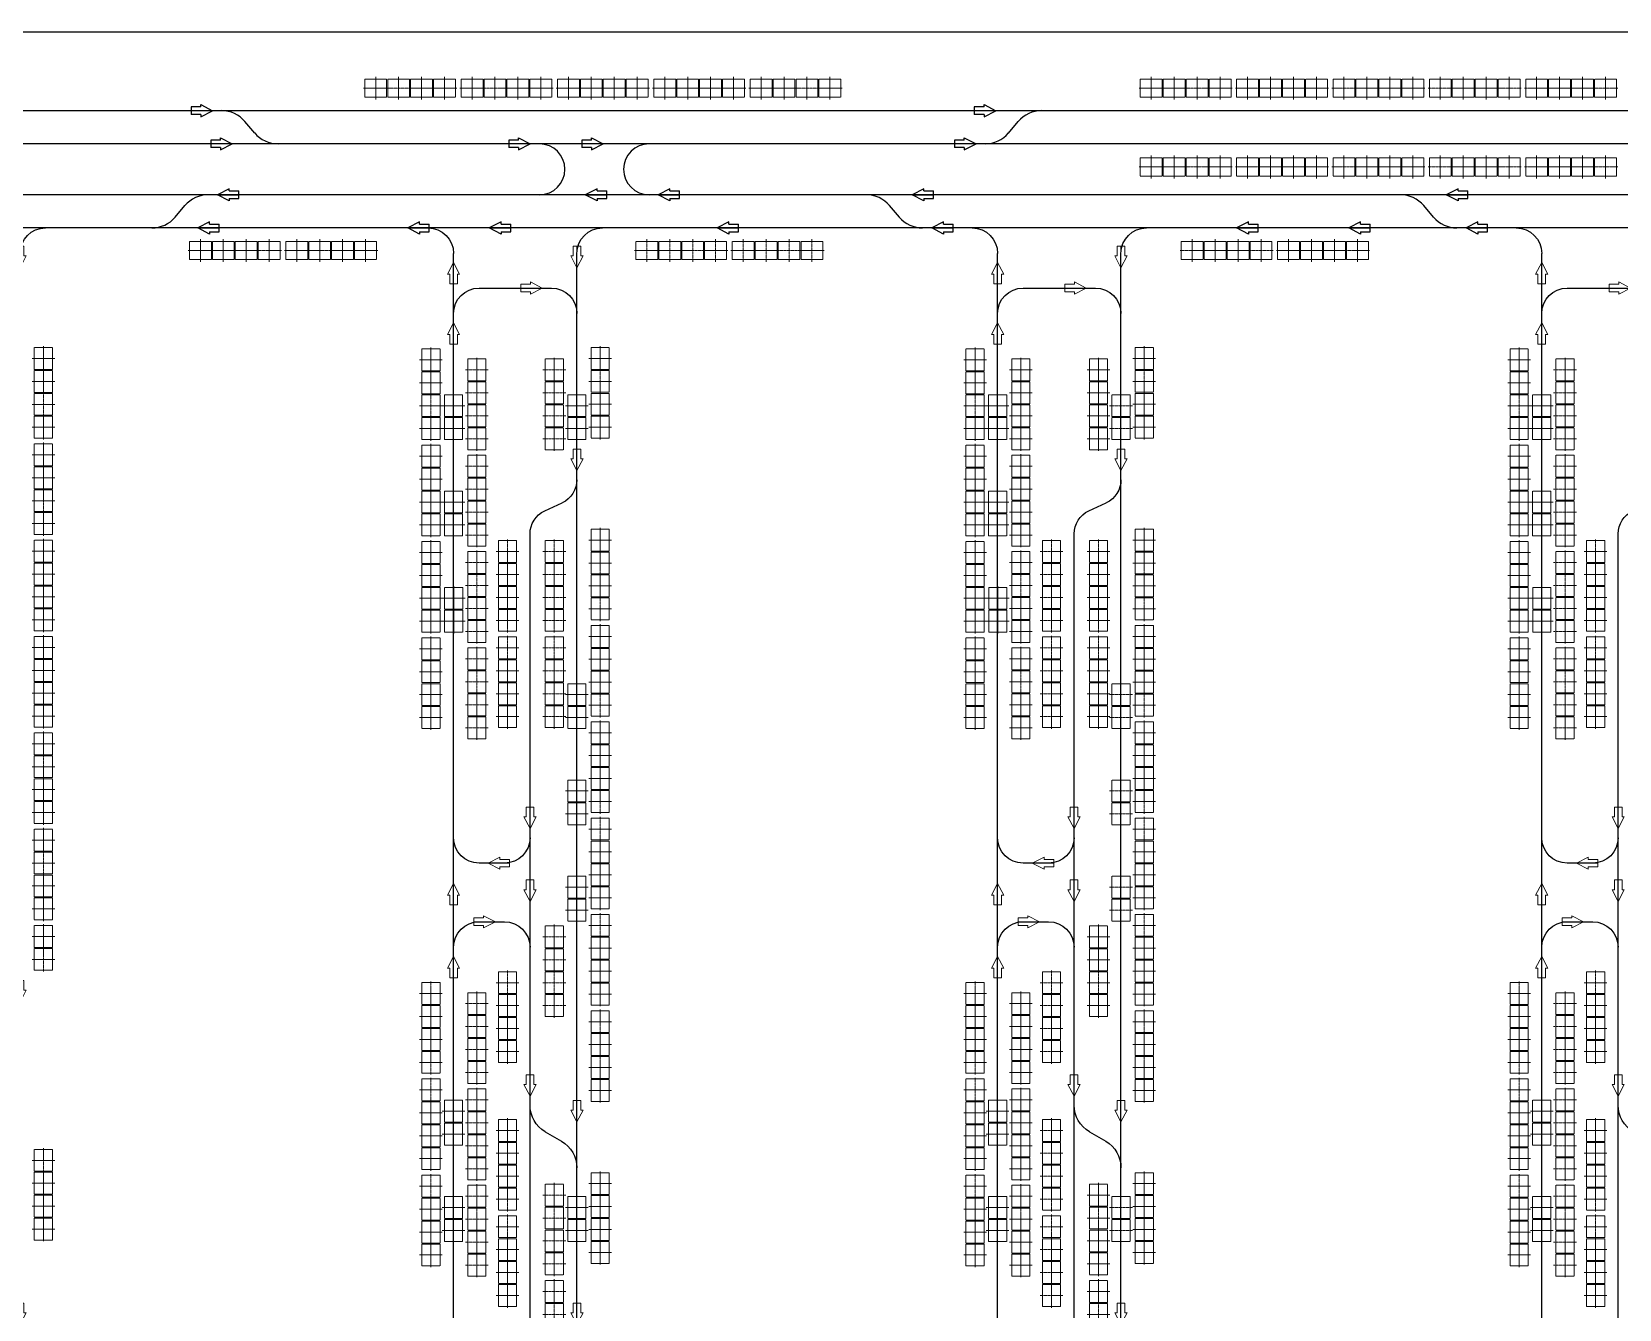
# Model space of a CAD drawing. Header units: millimetres. Extents: x -128 to 670218, y 27186 to 149492.
# Drawn here: x 498322 to 529463, y 107718 to 132785 of the extents above; entities that cross this region are included whole.
import ezdxf

# ---------------------------------------------------------------- set-up
doc = ezdxf.new("R2010")
doc.units = ezdxf.units.MM
doc.linetypes.add('AM_ISO08W050', pattern=[18, 12, -1.5, 3, -1.5])
doc.linetypes.add('XAT-M16_6F_EQ Layout_20211120$0$ACAD_ISO08W100', pattern=[36, 24, -3, 6, -3])
for name, color, linetype, lineweight in [('_CLINE', 4, 'XAT-M16_6F_EQ Layout_20211120$0$ACAD_ISO08W100', 9), ('DIRECT', 40, 'Continuous', 9), ('LINE_EQ', 4, 'AM_ISO08W050', 20), ('LINE_STB', 151, 'Continuous', 30)]:
    doc.layers.add(name, color=color, linetype=linetype, lineweight=lineweight)
doc.layers.add('Rail_H4822(Lower)', color=7, linetype='Continuous')

# ---------------------------------------------------------------- blocks, each defined once
blk = doc.blocks.new('*U3')
at = {"color": 0, "linetype": 'ByBlock'}
for p, q in [((-120, -230), (0, 0)), ((0, 0), (0, -420)), ((120, -230), (0, 0)), ((-75, -230), (-120, -230)), ((-75, -230), (-75, -420)), ((75, -230), (75, -420)), ((75, -230), (120, -230)), ((75, -420), (-75, -420))]:
    blk.add_line(p, q, dxfattribs=at)
blk = doc.blocks.new('A$C31676947')
at = {"layer": 'Rail_H4822(Lower)'}
for p, q in [((500, 47250), (500, 500)), ((2420, 47250), (2420, 500)), ((1000, 46570), (1920, 46570)), ((1000, 31870), (1920, 31870)), ((1000, 31220), (1920, 31220)), ((1000, 16520), (1920, 16520)), ((1000, 15870), (1920, 15870)), ((1000, 1180), (1920, 1180))]:
    blk.add_line(p, q, dxfattribs=at)
for centre, start, end in [((0, 47250), 0, 90), ((2920, 47250), 90, 180), ((1000, 46070), 90, 180), ((1920, 46070), 0, 90), ((1000, 32370), 180, 270), ((1920, 32370), 270, 0), ((1000, 30720), 90, 180), ((1920, 30720), 0, 90), ((0, 23700), 270, 0), ((2920, 23700), 180, 270), ((0, 21700), 0, 90), ((2920, 21700), 90, 180), ((1000, 17020), 180, 270), ((1920, 17020), 270, 0), ((1000, 15370), 90, 180), ((1920, 15370), 0, 90), ((1000, 1680), 180, 270), ((1920, 1680), 270, 0), ((0, 500), 270, 0), ((2920, 500), 180, 270)]:
    blk.add_arc(centre, 500, start, end, dxfattribs=at)
at = {"layer": 'DIRECT'}
for p, rotation in [((500, 46970), 180), ((1180, 46570), 89.99999999999999), ((500, 32550), 180), ((500, 23880), 180), ((500, 17200), 180), ((500, 1860), 180), ((1740, 1180), 270), ((500, 680), 180)]:
    blk.add_blockref('*U3', p, dxfattribs=dict(at, rotation=rotation))
for p in [(2420, 47070), (2420, 45890), (2420, 30540), (2420, 21520), (2420, 15190), (2420, 780)]:
    blk.add_blockref('*U3', p, dxfattribs=at)
at = {"layer": 'DIRECT', "lineweight": -2}
for p, rotation in [((1750, 31870), 270), ((1170, 31220), 89.99999999999999), ((1750, 16520), 270), ((1170, 15870), 89.99999999999999)]:
    blk.add_blockref('*U3', p, dxfattribs=dict(at, rotation=rotation))
blk = doc.blocks.new('A$Ca08771bd')
at = {"layer": 'Rail_H4822(Lower)'}
for p, q in [((500, 47250), (500, 500)), ((2920, 47250), (2920, 500)), ((1000, 46570), (2420, 46570)), ((2290, 42199), (2630, 42357)), ((2000, 41745), (2000, 6005)), ((1000, 32935), (1500, 32935)), ((1500, 31785), (1000, 31785)), ((2300, 27664), (2620, 27480)), ((2300, 17736), (2620, 17920)), ((1000, 13615), (1500, 13615)), ((1500, 12465), (1000, 12465)), ((2290, 5552), (2630, 5394)), ((1000, 1180), (2420, 1180))]:
    blk.add_line(p, q, dxfattribs=at)
for centre, radius, start, end in [((0, 47250), 500, 0, 90), ((3420, 47250), 500, 90, 180), ((1000, 46070), 500, 90, 180), ((2420, 46070), 500, 0, 90), ((2420, 42811), 500, 294.8882, 0), ((2500, 41745), 500, 114.8882, 180), ((1000, 33435), 500, 180, 270), ((1500, 33435), 500, 270, 0), ((1000, 31285), 500, 90, 180), ((1500, 31285), 500, 0, 90), ((2600, 28184), 600, 180, 240), ((2320, 26960), 600, 0, 60), ((0, 23700), 500, 270, 0), ((3420, 23700), 500, 180, 270), ((0, 21700), 500, 0, 90), ((3420, 21700), 500, 90, 180), ((2320, 18440), 600, 300, 0), ((2600, 17216), 600, 120, 180), ((1000, 14115), 500, 180, 270), ((1500, 14115), 500, 270, 0), ((1000, 11965), 500, 90, 180), ((1500, 11965), 500, 0, 90), ((2500, 6005), 500, 180, 245.1118), ((2420, 4940), 500, 0, 65.1118), ((1000, 1680), 500, 180, 270), ((2420, 1680), 500, 270, 0), ((0, 500), 500, 270, 0), ((3420, 500), 500, 180, 270)]:
    blk.add_arc(centre, radius, start, end, dxfattribs=at)
at = {"layer": 'DIRECT'}
for p, rotation in [((500, 46970), 180), ((1180, 46570), 90), ((500, 33615), 180), ((1320, 32935), 270), ((500, 32185), 180), ((1180, 31785), 90), ((500, 23880), 180), ((500, 14295), 180), ((1320, 13615), 270), ((500, 12865), 180), ((1180, 12465), 90), ((500, 1860), 180), ((2240, 1180), 270), ((500, 680), 180)]:
    blk.add_blockref('*U3', p, dxfattribs=dict(at, rotation=rotation))
for p in [(2920, 47070), (2920, 45890), (2920, 41911), (2000, 32535), (2000, 31105), (2920, 21520), (2000, 13215), (2000, 11785), (2920, 780)]:
    blk.add_blockref('*U3', p, dxfattribs=at)
at = {"layer": 'DIRECT', "lineweight": -2}
for p in [(2000, 27287), (2920, 26780), (2920, 17543), (2000, 17036), (2920, 4760)]:
    blk.add_blockref('*U3', p, dxfattribs=at)
blk = doc.blocks.new('*U566')
at = {"color": 0, "linetype": 'ByBlock'}
for p, q in [((-120, -230), (0, 0)), ((0, 0), (0, -420)), ((120, -230), (0, 0)), ((-75, -230), (-120, -230)), ((-75, -230), (-75, -420)), ((75, -230), (75, -420)), ((75, -230), (120, -230)), ((75, -420), (-75, -420))]:
    blk.add_line(p, q, dxfattribs=at)
blk = doc.blocks.new('*U567')
at = {"color": 0, "linetype": 'ByBlock'}
for p, q in [((-120, -230), (0, 0)), ((0, 0), (0, -420)), ((120, -230), (0, 0)), ((-75, -230), (-120, -230)), ((-75, -230), (-75, -420)), ((75, -230), (75, -420)), ((75, -230), (120, -230)), ((75, -420), (-75, -420))]:
    blk.add_line(p, q, dxfattribs=at)
blk = doc.blocks.new('*U502')
at = {"color": 0, "linetype": 'ByBlock'}
for p, q in [((-120, -230), (0, 0)), ((0, 0), (0, -420)), ((120, -230), (0, 0)), ((-75, -230), (-120, -230)), ((-75, -230), (-75, -420)), ((75, -230), (75, -420)), ((75, -230), (120, -230)), ((75, -420), (-75, -420))]:
    blk.add_line(p, q, dxfattribs=at)
blk = doc.blocks.new('*U503')
at = {"color": 0, "linetype": 'ByBlock'}
for p, q in [((-120, -230), (0, 0)), ((0, 0), (0, -420)), ((120, -230), (0, 0)), ((-75, -230), (-120, -230)), ((-75, -230), (-75, -420)), ((75, -230), (75, -420)), ((75, -230), (120, -230)), ((75, -420), (-75, -420))]:
    blk.add_line(p, q, dxfattribs=at)
blk = doc.blocks.new('*U440')
at = {"color": 0, "linetype": 'ByBlock'}
for p, q in [((-120, -230), (0, 0)), ((0, 0), (0, -420)), ((120, -230), (0, 0)), ((-75, -230), (-120, -230)), ((-75, -230), (-75, -420)), ((75, -230), (75, -420)), ((75, -230), (120, -230)), ((75, -420), (-75, -420))]:
    blk.add_line(p, q, dxfattribs=at)
blk = doc.blocks.new('*U442')
at = {"color": 0, "linetype": 'ByBlock'}
for p, q in [((-120, -230), (0, 0)), ((0, 0), (0, -420)), ((120, -230), (0, 0)), ((-75, -230), (-120, -230)), ((-75, -230), (-75, -420)), ((75, -230), (75, -420)), ((75, -230), (120, -230)), ((75, -420), (-75, -420))]:
    blk.add_line(p, q, dxfattribs=at)
blk = doc.blocks.new('*U444')
at = {"color": 0, "linetype": 'ByBlock'}
for p, q in [((-120, -230), (0, 0)), ((0, 0), (0, -420)), ((120, -230), (0, 0)), ((-75, -230), (-120, -230)), ((-75, -230), (-75, -420)), ((75, -230), (75, -420)), ((75, -230), (120, -230)), ((75, -420), (-75, -420))]:
    blk.add_line(p, q, dxfattribs=at)
blk = doc.blocks.new('*U706')
at = {"color": 0, "linetype": 'ByBlock'}
for p, q in [((-120, -230), (0, 0)), ((0, 0), (0, -420)), ((120, -230), (0, 0)), ((-75, -230), (-120, -230)), ((-75, -230), (-75, -420)), ((75, -230), (75, -420)), ((75, -230), (120, -230)), ((75, -420), (-75, -420))]:
    blk.add_line(p, q, dxfattribs=at)
blk = doc.blocks.new('*U709')
at = {"color": 0, "linetype": 'ByBlock'}
for p, q in [((-120, -230), (0, 0)), ((0, 0), (0, -420)), ((120, -230), (0, 0)), ((-75, -230), (-120, -230)), ((-75, -230), (-75, -420)), ((75, -230), (75, -420)), ((75, -230), (120, -230)), ((75, -420), (-75, -420))]:
    blk.add_line(p, q, dxfattribs=at)
blk = doc.blocks.new('*U622')
at = {"color": 0, "linetype": 'ByBlock'}
for p, q in [((-120, -230), (0, 0)), ((0, 0), (0, -420)), ((120, -230), (0, 0)), ((-75, -230), (-120, -230)), ((-75, -230), (-75, -420)), ((75, -230), (75, -420)), ((75, -230), (120, -230)), ((75, -420), (-75, -420))]:
    blk.add_line(p, q, dxfattribs=at)
blk = doc.blocks.new('*U623')
at = {"color": 0, "linetype": 'ByBlock'}
for p, q in [((-120, -230), (0, 0)), ((0, 0), (0, -420)), ((120, -230), (0, 0)), ((-75, -230), (-120, -230)), ((-75, -230), (-75, -420)), ((75, -230), (75, -420)), ((75, -230), (120, -230)), ((75, -420), (-75, -420))]:
    blk.add_line(p, q, dxfattribs=at)
blk = doc.blocks.new('*U624')
at = {"color": 0, "linetype": 'ByBlock'}
for p, q in [((-120, -230), (0, 0)), ((0, 0), (0, -420)), ((120, -230), (0, 0)), ((-75, -230), (-120, -230)), ((-75, -230), (-75, -420)), ((75, -230), (75, -420)), ((75, -230), (120, -230)), ((75, -420), (-75, -420))]:
    blk.add_line(p, q, dxfattribs=at)
blk = doc.blocks.new('*U625')
at = {"color": 0, "linetype": 'ByBlock'}
for p, q in [((-120, -230), (0, 0)), ((0, 0), (0, -420)), ((120, -230), (0, 0)), ((-75, -230), (-120, -230)), ((-75, -230), (-75, -420)), ((75, -230), (75, -420)), ((75, -230), (120, -230)), ((75, -420), (-75, -420))]:
    blk.add_line(p, q, dxfattribs=at)
blk = doc.blocks.new('*U626')
at = {"color": 0, "linetype": 'ByBlock'}
for p, q in [((-120, -230), (0, 0)), ((0, 0), (0, -420)), ((120, -230), (0, 0)), ((-75, -230), (-120, -230)), ((-75, -230), (-75, -420)), ((75, -230), (75, -420)), ((75, -230), (120, -230)), ((75, -420), (-75, -420))]:
    blk.add_line(p, q, dxfattribs=at)
blk = doc.blocks.new('*U627')
at = {"color": 0, "linetype": 'ByBlock'}
for p, q in [((-120, -230), (0, 0)), ((0, 0), (0, -420)), ((120, -230), (0, 0)), ((-75, -230), (-120, -230)), ((-75, -230), (-75, -420)), ((75, -230), (75, -420)), ((75, -230), (120, -230)), ((75, -420), (-75, -420))]:
    blk.add_line(p, q, dxfattribs=at)
blk = doc.blocks.new('*U628')
at = {"color": 0, "linetype": 'ByBlock'}
for p, q in [((-120, -230), (0, 0)), ((0, 0), (0, -420)), ((120, -230), (0, 0)), ((-75, -230), (-120, -230)), ((-75, -230), (-75, -420)), ((75, -230), (75, -420)), ((75, -230), (120, -230)), ((75, -420), (-75, -420))]:
    blk.add_line(p, q, dxfattribs=at)
blk = doc.blocks.new('*U388')
at = {"color": 0, "linetype": 'ByBlock'}
for p, q in [((-120, -230), (0, 0)), ((0, 0), (0, -420)), ((120, -230), (0, 0)), ((-75, -230), (-120, -230)), ((-75, -230), (-75, -420)), ((75, -230), (75, -420)), ((75, -230), (120, -230)), ((75, -420), (-75, -420))]:
    blk.add_line(p, q, dxfattribs=at)
blk = doc.blocks.new('*U389')
at = {"color": 0, "linetype": 'ByBlock'}
for p, q in [((-120, -230), (0, 0)), ((0, 0), (0, -420)), ((120, -230), (0, 0)), ((-75, -230), (-120, -230)), ((-75, -230), (-75, -420)), ((75, -230), (75, -420)), ((75, -230), (120, -230)), ((75, -420), (-75, -420))]:
    blk.add_line(p, q, dxfattribs=at)
blk = doc.blocks.new('*U390')
at = {"color": 0, "linetype": 'ByBlock'}
for p, q in [((-120, -230), (0, 0)), ((0, 0), (0, -420)), ((120, -230), (0, 0)), ((-75, -230), (-120, -230)), ((-75, -230), (-75, -420)), ((75, -230), (75, -420)), ((75, -230), (120, -230)), ((75, -420), (-75, -420))]:
    blk.add_line(p, q, dxfattribs=at)
blk = doc.blocks.new('XAT-M16_6F_EQ Layout_20211120$0$EG-12_FOUP_(01)-pv')
at = {"layer": '_CLINE'}
for p, q in [((0, 211), (0, -235)), ((-239, -12), (239, -12))]:
    blk.add_line(p, q, dxfattribs=at)
at = {"layer": 'LINE_EQ'}
blk.add_lwpolyline([(-215, 166), (-215, -190), (215, -190), (215, 166)], close=True, dxfattribs=at)
blk = doc.blocks.new('A$Cb83e1a90')
at = {"rotation": 89.99999999999999}
for p in [(-955, -909), (-955, -1359), (-955, -1809), (-955, -2259)]:
    blk.add_blockref('XAT-M16_6F_EQ Layout_20211120$0$EG-12_FOUP_(01)-pv', p, dxfattribs=at)
blk = doc.blocks.new('A$Ca79c4620')
at = {"rotation": 89.99999999999999}
for p in [(945, -882), (945, -1332), (945, -1782), (945, -2232)]:
    blk.add_blockref('XAT-M16_6F_EQ Layout_20211120$0$EG-12_FOUP_(01)-pv', p, dxfattribs=at)

msp = doc.modelspace()

# ---------------------------------------------------------------- linework, layer by layer
msp.add_lwpolyline([(438756, 132785), (534517, 132785), (534517, 79986), (438756, 79986)], close=True)
at = {"layer": 'Rail_H4822(Lower)'}
for p, q in [((669038, 131236), (407708, 131236)), ((502696, 130798), (502504, 131025)), ((517483, 130798), (517674, 131025)), ((666119, 130586), (407708, 130586)), ((668038, 129586), (408931, 129586)), ((501136, 129148), (501328, 129375)), ((515341, 129148), (515149, 129375)), ((525821, 129148), (525629, 129375)), ((667388, 128936), (414398, 128936))]:
    msp.add_line(p, q, dxfattribs=at)
for centre, radius, start, end in [((502046, 130637), 600, 40.3016, 90), ((518132, 130637), 600, 90, 139.6984), ((503153, 131187), 600, 220.3016, 270), ((517025, 131187), 600, 270, 319.6984), ((508281, 130086), 500, 270, 90), ((510431, 130086), 500, 90, 270), ((501785, 128986), 600, 90, 139.6984), ((514691, 128986), 600, 40.3016, 90), ((525171, 128986), 600, 40.3016, 90), ((500678, 129536), 600, 270, 319.6984), ((515798, 129536), 600, 220.3016, 270), ((526278, 129536), 600, 220.3016, 270)]:
    msp.add_arc(centre, radius, start, end, dxfattribs=at)

# ---------------------------------------------------------------- block references
at = {"layer": 'LINE_EQ', "rotation": 89.99999999999999}
for p in [(506584, 125448), (509004, 125448), (517257, 125448), (519677, 125448), (527930, 125448), (506584, 124998), (509004, 124998), (517257, 124998), (519677, 124998), (527930, 124998), (506584, 123558), (517257, 123558), (527930, 123558), (506584, 123108), (517257, 123108), (527930, 123108), (506587, 121668), (517260, 121668), (527933, 121668), (506587, 121218), (517260, 121218), (527933, 121218), (509004, 119778), (519677, 119778), (509004, 119328), (519677, 119328), (509004, 117888), (519677, 117888), (509004, 117438), (519677, 117438), (509004, 115998), (519677, 115998), (509004, 115548), (519677, 115548), (506584, 111604), (517257, 111604), (527930, 111604), (506584, 111154), (517257, 111154), (527930, 111154), (506584, 109714), (509004, 109714), (517257, 109714), (519677, 109714), (527930, 109714), (506584, 109264), (509004, 109264), (517257, 109264), (519677, 109264), (527930, 109264)]:
    msp.add_blockref('XAT-M16_6F_EQ Layout_20211120$0$EG-12_FOUP_(01)-pv', p, dxfattribs=at)
at = {"layer": 'LINE_STB'}
for name, p in [('XAT-M16_6F_EQ Layout_20211120$0$EG-12_FOUP_(01)-pv', (505069, 131692)), ('XAT-M16_6F_EQ Layout_20211120$0$EG-12_FOUP_(01)-pv', (505519, 131692)), ('XAT-M16_6F_EQ Layout_20211120$0$EG-12_FOUP_(01)-pv', (505969, 131692)), ('XAT-M16_6F_EQ Layout_20211120$0$EG-12_FOUP_(01)-pv', (506419, 131692)), ('XAT-M16_6F_EQ Layout_20211120$0$EG-12_FOUP_(01)-pv', (506959, 131692)), ('XAT-M16_6F_EQ Layout_20211120$0$EG-12_FOUP_(01)-pv', (507409, 131692)), ('XAT-M16_6F_EQ Layout_20211120$0$EG-12_FOUP_(01)-pv', (507859, 131692)), ('XAT-M16_6F_EQ Layout_20211120$0$EG-12_FOUP_(01)-pv', (508309, 131692)), ('XAT-M16_6F_EQ Layout_20211120$0$EG-12_FOUP_(01)-pv', (508849, 131692)), ('XAT-M16_6F_EQ Layout_20211120$0$EG-12_FOUP_(01)-pv', (509299, 131692)), ('XAT-M16_6F_EQ Layout_20211120$0$EG-12_FOUP_(01)-pv', (509749, 131692)), ('XAT-M16_6F_EQ Layout_20211120$0$EG-12_FOUP_(01)-pv', (510199, 131692)), ('XAT-M16_6F_EQ Layout_20211120$0$EG-12_FOUP_(01)-pv', (510739, 131692)), ('XAT-M16_6F_EQ Layout_20211120$0$EG-12_FOUP_(01)-pv', (511189, 131692)), ('XAT-M16_6F_EQ Layout_20211120$0$EG-12_FOUP_(01)-pv', (511639, 131692)), ('XAT-M16_6F_EQ Layout_20211120$0$EG-12_FOUP_(01)-pv', (512089, 131692)), ('XAT-M16_6F_EQ Layout_20211120$0$EG-12_FOUP_(01)-pv', (512629, 131692)), ('XAT-M16_6F_EQ Layout_20211120$0$EG-12_FOUP_(01)-pv', (513079, 131692)), ('XAT-M16_6F_EQ Layout_20211120$0$EG-12_FOUP_(01)-pv', (513529, 131692)), ('XAT-M16_6F_EQ Layout_20211120$0$EG-12_FOUP_(01)-pv', (513979, 131692)), ('XAT-M16_6F_EQ Layout_20211120$0$EG-12_FOUP_(01)-pv', (520283, 131692)), ('XAT-M16_6F_EQ Layout_20211120$0$EG-12_FOUP_(01)-pv', (520733, 131692)), ('XAT-M16_6F_EQ Layout_20211120$0$EG-12_FOUP_(01)-pv', (521183, 131692)), ('XAT-M16_6F_EQ Layout_20211120$0$EG-12_FOUP_(01)-pv', (521633, 131692)), ('XAT-M16_6F_EQ Layout_20211120$0$EG-12_FOUP_(01)-pv', (522173, 131692)), ('XAT-M16_6F_EQ Layout_20211120$0$EG-12_FOUP_(01)-pv', (522623, 131692)), ('XAT-M16_6F_EQ Layout_20211120$0$EG-12_FOUP_(01)-pv', (523073, 131692)), ('XAT-M16_6F_EQ Layout_20211120$0$EG-12_FOUP_(01)-pv', (523523, 131692)), ('XAT-M16_6F_EQ Layout_20211120$0$EG-12_FOUP_(01)-pv', (524063, 131692)), ('XAT-M16_6F_EQ Layout_20211120$0$EG-12_FOUP_(01)-pv', (524513, 131692)), ('XAT-M16_6F_EQ Layout_20211120$0$EG-12_FOUP_(01)-pv', (524963, 131692)), ('XAT-M16_6F_EQ Layout_20211120$0$EG-12_FOUP_(01)-pv', (525413, 131692)), ('XAT-M16_6F_EQ Layout_20211120$0$EG-12_FOUP_(01)-pv', (525953, 131692)), ('XAT-M16_6F_EQ Layout_20211120$0$EG-12_FOUP_(01)-pv', (526403, 131692)), ('XAT-M16_6F_EQ Layout_20211120$0$EG-12_FOUP_(01)-pv', (526853, 131692)), ('XAT-M16_6F_EQ Layout_20211120$0$EG-12_FOUP_(01)-pv', (527303, 131692)), ('XAT-M16_6F_EQ Layout_20211120$0$EG-12_FOUP_(01)-pv', (527843, 131692)), ('XAT-M16_6F_EQ Layout_20211120$0$EG-12_FOUP_(01)-pv', (528293, 131692)), ('XAT-M16_6F_EQ Layout_20211120$0$EG-12_FOUP_(01)-pv', (528743, 131692)), ('XAT-M16_6F_EQ Layout_20211120$0$EG-12_FOUP_(01)-pv', (529193, 131692)), ('XAT-M16_6F_EQ Layout_20211120$0$EG-12_FOUP_(01)-pv', (520283, 130144)), ('XAT-M16_6F_EQ Layout_20211120$0$EG-12_FOUP_(01)-pv', (520733, 130144)), ('XAT-M16_6F_EQ Layout_20211120$0$EG-12_FOUP_(01)-pv', (521183, 130144)), ('XAT-M16_6F_EQ Layout_20211120$0$EG-12_FOUP_(01)-pv', (521633, 130144)), ('XAT-M16_6F_EQ Layout_20211120$0$EG-12_FOUP_(01)-pv', (522173, 130144)), ('XAT-M16_6F_EQ Layout_20211120$0$EG-12_FOUP_(01)-pv', (522623, 130144)), ('XAT-M16_6F_EQ Layout_20211120$0$EG-12_FOUP_(01)-pv', (523073, 130144)), ('XAT-M16_6F_EQ Layout_20211120$0$EG-12_FOUP_(01)-pv', (523523, 130144)), ('XAT-M16_6F_EQ Layout_20211120$0$EG-12_FOUP_(01)-pv', (524063, 130144)), ('XAT-M16_6F_EQ Layout_20211120$0$EG-12_FOUP_(01)-pv', (524513, 130144)), ('XAT-M16_6F_EQ Layout_20211120$0$EG-12_FOUP_(01)-pv', (524963, 130144)), ('XAT-M16_6F_EQ Layout_20211120$0$EG-12_FOUP_(01)-pv', (525413, 130144)), ('XAT-M16_6F_EQ Layout_20211120$0$EG-12_FOUP_(01)-pv', (525953, 130144)), ('XAT-M16_6F_EQ Layout_20211120$0$EG-12_FOUP_(01)-pv', (526403, 130144)), ('XAT-M16_6F_EQ Layout_20211120$0$EG-12_FOUP_(01)-pv', (526853, 130144)), ('XAT-M16_6F_EQ Layout_20211120$0$EG-12_FOUP_(01)-pv', (527303, 130144)), ('XAT-M16_6F_EQ Layout_20211120$0$EG-12_FOUP_(01)-pv', (527843, 130144)), ('XAT-M16_6F_EQ Layout_20211120$0$EG-12_FOUP_(01)-pv', (528293, 130144)), ('XAT-M16_6F_EQ Layout_20211120$0$EG-12_FOUP_(01)-pv', (528743, 130144)), ('XAT-M16_6F_EQ Layout_20211120$0$EG-12_FOUP_(01)-pv', (529193, 130144)), ('A$Cb83e1a90', (507096, 127257)), ('A$Ca79c4620', (508516, 127257)), ('A$Cb83e1a90', (517769, 127257)), ('A$Ca79c4620', (519189, 127257)), ('A$Cb83e1a90', (528442, 127257)), ('A$Cb83e1a90', (509516, 127058)), ('A$Cb83e1a90', (520189, 127058)), ('A$Cb83e1a90', (507096, 125367)), ('A$Cb83e1a90', (517769, 125367)), ('A$Cb83e1a90', (528442, 125367)), ('A$Cb83e1a90', (510416, 123720)), ('A$Cb83e1a90', (521089, 123720)), ('A$Cb83e1a90', (507096, 123477)), ('A$Cb83e1a90', (508596, 123495)), ('A$Cb83e1a90', (509516, 123495)), ('A$Cb83e1a90', (517769, 123477)), ('A$Cb83e1a90', (519269, 123495)), ('A$Cb83e1a90', (520189, 123495)), ('A$Cb83e1a90', (528442, 123477)), ('A$Cb83e1a90', (529942, 123495)), ('A$Cb83e1a90', (510416, 121830)), ('A$Cb83e1a90', (521089, 121830)), ('A$Cb83e1a90', (507096, 121587)), ('A$Cb83e1a90', (508596, 121605)), ('A$Cb83e1a90', (508596, 121605)), ('A$Cb83e1a90', (509516, 121605)), ('A$Cb83e1a90', (517769, 121587)), ('A$Cb83e1a90', (519269, 121605)), ('A$Cb83e1a90', (519269, 121605)), ('A$Cb83e1a90', (520189, 121605)), ('A$Cb83e1a90', (528442, 121587)), ('A$Cb83e1a90', (529942, 121605)), ('A$Cb83e1a90', (529942, 121605)), ('A$Cb83e1a90', (510416, 119940)), ('A$Cb83e1a90', (521089, 119940)), ('A$Cb83e1a90', (510416, 118050)), ('A$Cb83e1a90', (521089, 118050)), ('A$Cb83e1a90', (509516, 115935)), ('A$Cb83e1a90', (510416, 116160)), ('A$Cb83e1a90', (520189, 115935)), ('A$Cb83e1a90', (521089, 116160)), ('A$Cb83e1a90', (508596, 115035)), ('A$Cb83e1a90', (519269, 115035)), ('A$Cb83e1a90', (529942, 115035)), ('A$Cb83e1a90', (507096, 114822)), ('A$Cb83e1a90', (517769, 114822)), ('A$Cb83e1a90', (528442, 114822)), ('A$Cb83e1a90', (510416, 114270)), ('A$Cb83e1a90', (521089, 114270)), ('A$Cb83e1a90', (507096, 112932)), ('A$Cb83e1a90', (517769, 112932)), ('A$Cb83e1a90', (528442, 112932)), ('A$Cb83e1a90', (508596, 112137)), ('A$Cb83e1a90', (519269, 112137)), ('A$Cb83e1a90', (529942, 112137)), ('A$Cb83e1a90', (507096, 111042)), ('A$Cb83e1a90', (510416, 111092)), ('A$Cb83e1a90', (517769, 111042)), ('A$Cb83e1a90', (521089, 111092)), ('A$Cb83e1a90', (528442, 111042)), ('A$Cb83e1a90', (509516, 110867)), ('A$Cb83e1a90', (520189, 110867)), ('A$Cb83e1a90', (508596, 110247)), ('A$Cb83e1a90', (519269, 110247)), ('A$Cb83e1a90', (529942, 110247)), ('A$Cb83e1a90', (509516, 108977)), ('A$Cb83e1a90', (520189, 108977))]:
    msp.add_blockref(name, p, dxfattribs=at)
for p, rotation in [((501630, 128482), 180), ((502080, 128482), 180), ((502530, 128482), 180), ((502980, 128482), 180), ((503520, 128482), 180), ((503970, 128482), 180), ((504420, 128482), 180), ((504870, 128482), 180), ((510387, 128481), 180), ((510837, 128481), 180), ((511287, 128481), 180), ((511737, 128481), 180), ((512277, 128481), 180), ((512727, 128481), 180), ((513177, 128481), 180), ((513627, 128481), 180), ((521086, 128482), 180), ((521536, 128482), 180), ((521986, 128482), 180), ((522436, 128482), 180), ((522976, 128482), 180), ((523426, 128482), 180), ((523876, 128482), 180), ((524326, 128482), 180), ((498538, 126374), 89.99999999999999), ((498538, 125924), 89.99999999999999), ((507041, 126149), 89.99999999999999), ((517714, 126149), 89.99999999999999), ((528387, 126149), 89.99999999999999), ((507041, 125699), 89.99999999999999), ((517714, 125699), 89.99999999999999), ((528387, 125699), 89.99999999999999), ((498538, 125474), 89.99999999999999), ((498538, 125024), 89.99999999999999), ((507041, 125249), 89.99999999999999), ((517714, 125249), 89.99999999999999), ((528387, 125249), 89.99999999999999), ((507041, 124799), 89.99999999999999), ((517714, 124799), 89.99999999999999), ((528387, 124799), 89.99999999999999), ((498538, 124484), 89.99999999999999), ((498538, 124034), 89.99999999999999), ((507041, 124259), 89.99999999999999), ((517714, 124259), 89.99999999999999), ((528387, 124259), 89.99999999999999), ((507041, 123809), 89.99999999999999), ((517714, 123809), 89.99999999999999), ((528387, 123809), 89.99999999999999), ((498538, 123584), 89.99999999999999), ((498538, 123134), 89.99999999999999), ((507041, 123359), 89.99999999999999), ((517714, 123359), 89.99999999999999), ((528387, 123359), 89.99999999999999), ((507041, 122909), 89.99999999999999), ((517714, 122909), 89.99999999999999), ((528387, 122909), 89.99999999999999), ((498538, 122594), 89.99999999999999), ((507041, 122369), 89.99999999999999), ((517714, 122369), 89.99999999999999), ((528387, 122369), 89.99999999999999), ((498538, 122144), 89.99999999999999), ((507041, 121919), 89.99999999999999), ((517714, 121919), 89.99999999999999), ((528387, 121919), 89.99999999999999), ((498538, 121694), 89.99999999999999), ((498538, 121244), 89.99999999999999), ((507041, 121469), 89.99999999999999), ((517714, 121469), 89.99999999999999), ((528387, 121469), 89.99999999999999), ((507041, 121019), 89.99999999999999), ((517714, 121019), 89.99999999999999), ((528387, 121019), 89.99999999999999), ((498538, 120704), 89.99999999999999), ((507041, 120479), 89.99999999999999), ((517714, 120479), 89.99999999999999), ((528387, 120479), 89.99999999999999), ((498538, 120254), 89.99999999999999), ((507041, 120029), 89.99999999999999), ((517714, 120029), 89.99999999999999), ((528387, 120029), 89.99999999999999), ((498538, 119804), 89.99999999999999), ((498538, 119354), 89.99999999999999), ((507041, 119579), 89.99999999999999), ((517714, 119579), 89.99999999999999), ((528387, 119579), 89.99999999999999), ((507041, 119129), 89.99999999999999), ((517714, 119129), 89.99999999999999), ((528387, 119129), 89.99999999999999), ((498538, 118814), 89.99999999999999), ((498538, 118364), 89.99999999999999), ((498538, 117914), 89.99999999999999), ((498538, 117464), 89.99999999999999), ((498538, 116924), 89.99999999999999), ((498538, 116474), 89.99999999999999), ((498538, 116024), 89.99999999999999), ((498538, 115574), 89.99999999999999), ((498538, 115034), 89.99999999999999), ((498538, 114584), 89.99999999999999), ((507041, 113715), 89.99999999999999), ((517714, 113715), 89.99999999999999), ((528387, 113715), 89.99999999999999), ((507041, 113265), 89.99999999999999), ((517714, 113265), 89.99999999999999), ((528387, 113265), 89.99999999999999), ((507041, 112815), 89.99999999999999), ((517714, 112815), 89.99999999999999), ((528387, 112815), 89.99999999999999), ((507041, 112365), 89.99999999999999), ((517714, 112365), 89.99999999999999), ((528387, 112365), 89.99999999999999), ((507041, 111825), 89.99999999999999), ((517714, 111825), 89.99999999999999), ((528387, 111825), 89.99999999999999), ((507041, 111375), 89.99999999999999), ((517714, 111375), 89.99999999999999), ((528387, 111375), 89.99999999999999), ((498538, 110640), 89.99999999999999), ((507041, 110925), 89.99999999999999), ((517714, 110925), 89.99999999999999), ((528387, 110925), 89.99999999999999), ((507041, 110475), 89.99999999999999), ((517714, 110475), 89.99999999999999), ((528387, 110475), 89.99999999999999), ((498538, 110190), 89.99999999999999), ((498538, 109740), 89.99999999999999), ((507041, 109935), 89.99999999999999), ((517714, 109935), 89.99999999999999), ((528387, 109935), 89.99999999999999), ((507041, 109485), 89.99999999999999), ((517714, 109485), 89.99999999999999), ((528387, 109485), 89.99999999999999), ((498538, 109290), 89.99999999999999), ((507041, 109035), 89.99999999999999), ((517714, 109035), 89.99999999999999), ((528387, 109035), 89.99999999999999), ((507041, 108585), 89.99999999999999), ((517714, 108585), 89.99999999999999), ((528387, 108585), 89.99999999999999)]:
    msp.add_blockref('XAT-M16_6F_EQ Layout_20211120$0$EG-12_FOUP_(01)-pv', p, dxfattribs=dict(at, rotation=rotation))
at = {"layer": 'Rail_H4822(Lower)', "xscale": -1}
for name, p, rotation in [('*U628', (501867, 131236), 270), ('*U624', (517232, 131236), 270), ('*U388', (502253, 130586), 270), ('*U502', (508101, 130586), 270), ('*U567', (509531, 130586), 270), ('*U625', (516845, 130586), 270), ('*U390', (501965, 129586), 90), ('*U503', (509181, 129586), 90), ('*U566', (510611, 129586), 90), ('*U627', (515591, 129586), 90), ('*U623', (526071, 129586), 90), ('A$C31676947', (495673, 128936), 180), ('*U389', (501578, 128936), 90), ('*U444', (505698, 128936), 90), ('A$Ca08771bd', (506096, 128936), 180), ('*U709', (507298, 128936), 90), ('*U442', (511768, 128936), 90), ('*U626', (515978, 128936), 90), ('A$Ca08771bd', (516769, 128936), 180), ('*U440', (521958, 128936), 90), ('*U706', (524158, 128936), 90), ('*U622', (526458, 128936), 90), ('A$Ca08771bd', (527442, 128936), 180)]:
    msp.add_blockref(name, p, dxfattribs=dict(at, rotation=rotation))

doc.saveas('drawing.dxf')
